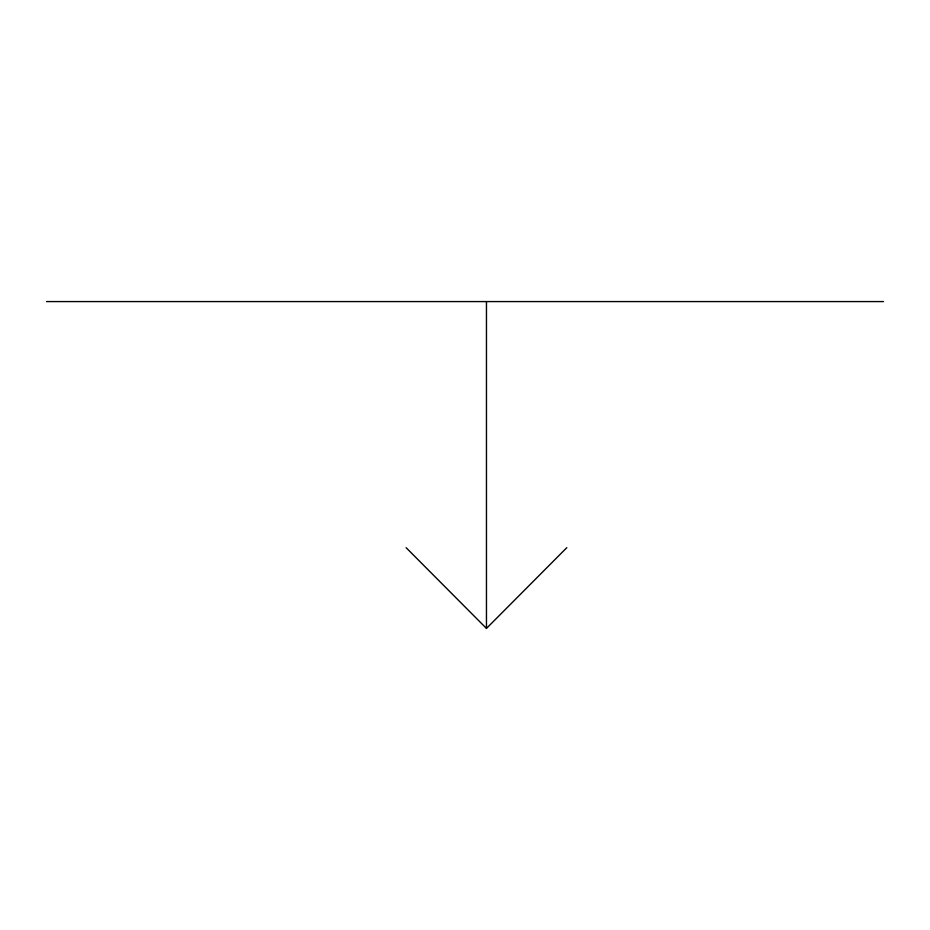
<?xml version="1.0" encoding="UTF-8"?>
<svg xmlns="http://www.w3.org/2000/svg" width="930" height="930" viewBox="0 0 930 930"><rect width="100%" height="100%" fill="white"/><g stroke="black" fill="none" stroke-linecap="round" stroke-linejoin="round"><path stroke-width="1.4" d="M406.119 547.677L486.46 628.424L566.8 547.677M46.5 301.576L883.5 301.576M486.46 301.576L486.46 628.424"/></g></svg>
